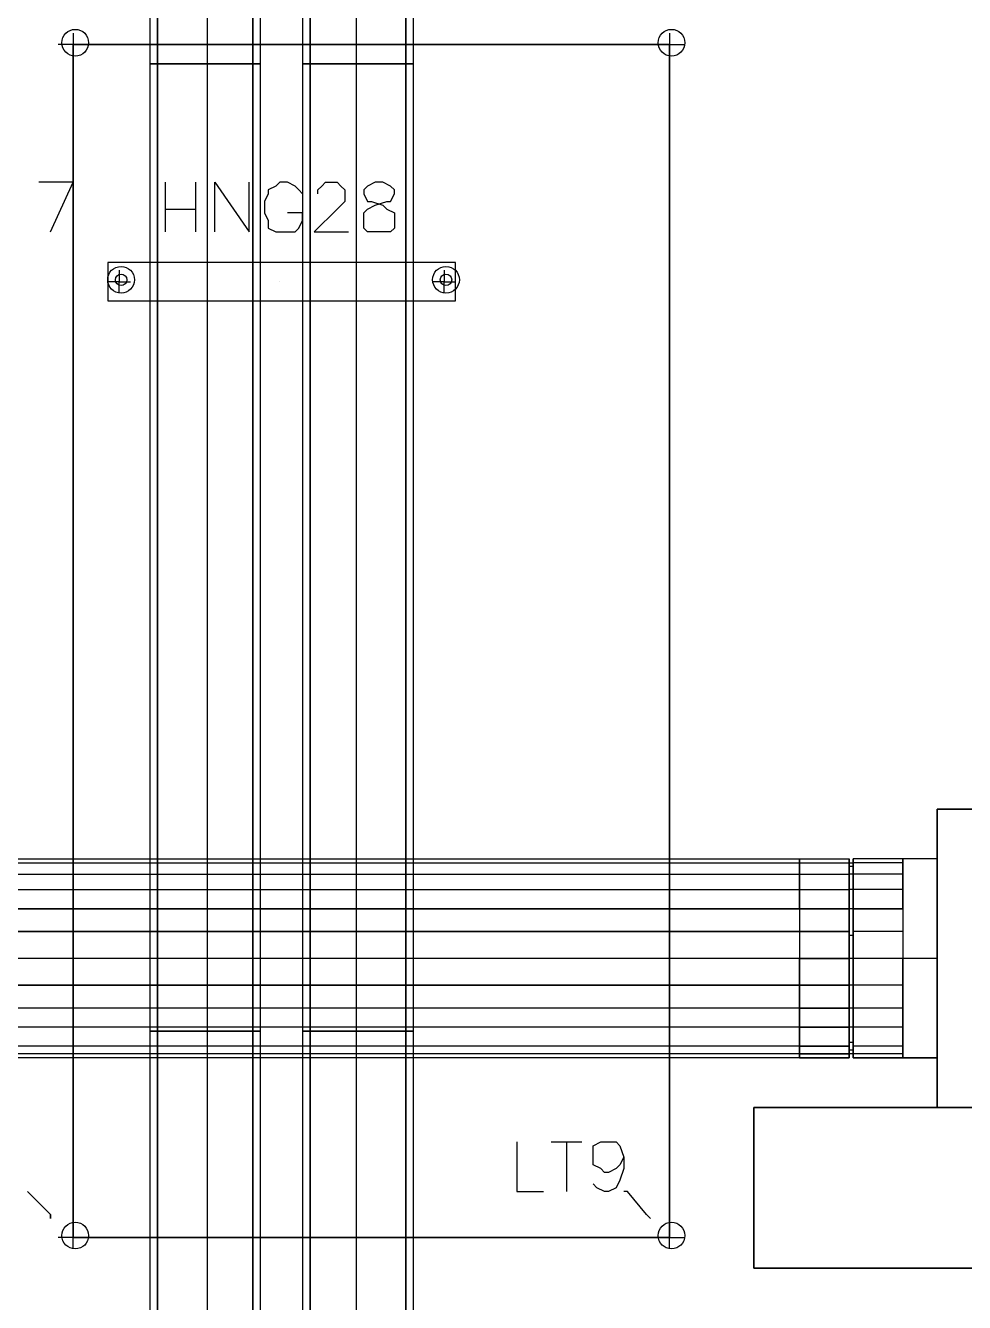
# Model space of a CAD drawing. Header units: metres. Extents: x 114 to 218, y 8 to 180.
# Drawn here: x 143.51 to 147.29, y 48.09 to 53.23 of the extents above; entities that cross this region are included whole.
import ezdxf

# ---------------------------------------------------------------- set-up
doc = ezdxf.new("R2010")
doc.units = ezdxf.units.M
doc.header["$MEASUREMENT"] = 0
for name, color, linetype in [('E-CNDT-PWR', 7, 'Continuous'), ('E-Hanger', 7, 'Continuous'), ('E-LIGHT', 7, 'Continuous'), ('E-LIGHT-CLRANCE', 7, 'Continuous'), ('E-TFP-HANGER', 7, 'Continuous'), ('E-TFP-LIGHT', 7, 'Continuous'), ('M-SA2S-VAV', 7, 'Continuous'), ('M-SA4S-Conn', 7, 'Continuous'), ('M-SA4S-Round', 7, 'Continuous')]:
    doc.layers.add(name, color=color, linetype=linetype)

msp = doc.modelspace()

# ---------------------------------------------------------------- linework, layer by layer
at = {"layer": 'E-CNDT-PWR', "color": 113, "true_color": 0x6edda5}
for points in [[(144.0088, 68.6435), (144.0396, 68.6435), (144.1165, 68.6435), (144.2395, 68.6435), (144.3472, 68.6435), (144.4241, 68.6435), (144.4549, 68.6435), (144.4241, 68.6435), (144.3472, 68.6435), (144.2395, 68.6435), (144.1165, 68.6435), (144.0396, 68.6435), (144.0088, 68.6435), (144.0088, 41.4025)], [(144.0396, 68.6435), (144.0396, 41.4025), (144.0396, 68.6435)], [(144.2395, 68.6435), (144.2395, 41.4025)], [(144.2395, 68.6435), (144.2395, 41.4025)], [(144.4241, 68.6435), (144.4241, 41.4025), (144.4241, 68.6435)], [(144.4549, 41.4025), (144.4549, 68.6435)], [(144.6241, 68.6435), (144.6548, 68.6435), (144.7317, 68.6435), (144.8394, 68.6435), (144.9625, 68.6435), (145.0394, 68.6435), (145.0701, 68.6435), (145.0394, 68.6435), (144.9625, 68.6435), (144.8394, 68.6435), (144.7317, 68.6435), (144.6548, 68.6435), (144.6241, 68.6435), (144.6241, 41.4025)], [(144.6548, 68.6435), (144.6548, 41.4025), (144.6548, 68.6435)], [(144.8394, 68.6435), (144.8394, 41.4025)], [(144.8394, 68.6435), (144.8394, 41.4025)], [(145.0394, 68.6435), (145.0394, 41.4025), (145.0394, 68.6435)], [(145.0701, 41.4025), (145.0701, 68.6435)], [(144.0088, 53.0772), (144.0396, 53.0772), (144.1165, 53.0772), (144.2395, 53.0772), (144.3472, 53.0772), (144.4241, 53.0772), (144.4549, 53.0772), (144.4241, 53.0772), (144.3472, 53.0772), (144.2395, 53.0772), (144.1165, 53.0772), (144.0396, 53.0772), (144.0088, 53.0772)], [(144.6241, 53.0772), (144.6548, 53.0772), (144.7317, 53.0772), (144.8394, 53.0772), (144.9625, 53.0772), (145.0394, 53.0772), (145.0701, 53.0772), (145.0394, 53.0772), (144.9625, 53.0772), (144.8394, 53.0772), (144.7317, 53.0772), (144.6548, 53.0772), (144.6241, 53.0772)], [(144.0088, 49.1856), (144.0396, 49.1856), (144.1165, 49.1856), (144.2395, 49.1856), (144.3472, 49.1856), (144.4241, 49.1856), (144.4549, 49.1856), (144.4241, 49.1856), (144.3472, 49.1856), (144.2395, 49.1856), (144.1165, 49.1856), (144.0396, 49.1856), (144.0088, 49.1856)], [(144.6241, 49.1856), (144.6548, 49.1856), (144.7317, 49.1856), (144.8394, 49.1856), (144.9625, 49.1856), (145.0394, 49.1856), (145.0701, 49.1856), (145.0394, 49.1856), (144.9625, 49.1856), (144.8394, 49.1856), (144.7317, 49.1856), (144.6548, 49.1856), (144.6241, 49.1856)]]:
    msp.add_lwpolyline(points, dxfattribs=at)
at = {"layer": 'E-Hanger', "color": 3, "true_color": 0x00ff00}
for points in [[(143.8396, 52.1235), (145.2393, 52.1235), (145.2393, 52.2773), (143.8396, 52.2773), (143.8396, 52.1235), (145.2393, 52.1235), (145.2393, 52.2773), (143.8396, 52.2773), (143.8396, 52.2773), (143.8396, 52.1235), (143.8396, 52.1235)], [(143.8396, 52.2773), (143.8396, 52.2773)], [(145.2393, 52.2773), (145.2393, 52.2773)], [(145.2393, 52.2773), (145.2393, 52.2773)], [(143.8704, 52.2004), (143.8704, 52.2004)], [(143.8858, 52.2312), (143.8858, 52.2312)], [(143.9165, 52.2004), (143.9165, 52.2004)], [(144.5318, 52.2004), (144.5318, 52.2004)], [(145.1624, 52.2004), (145.1624, 52.2004)], [(145.1932, 52.2312), (145.1932, 52.2312)], [(145.2086, 52.2004), (145.2086, 52.2004)], [(143.8858, 52.1851), (143.8858, 52.1851)], [(145.1932, 52.1851), (145.1932, 52.1851)], [(143.8396, 52.1235), (143.8396, 52.1235)], [(143.8396, 52.1235), (143.8396, 52.1235)], [(145.2393, 52.1235), (145.2393, 52.1235)], [(145.2393, 52.1235), (145.2393, 52.1235)]]:
    msp.add_lwpolyline(points, dxfattribs=at)
for centre in [(143.8934, 52.2081), (143.8934, 52.2081), (143.8934, 52.2081), (143.8934, 52.2081), (145.2009, 52.2081), (145.2009, 52.2081), (145.2009, 52.2081), (145.2009, 52.2081)]:
    msp.add_circle(centre, 0.0231, dxfattribs=at)
at = {"layer": 'E-LIGHT', "color": 5, "true_color": 0x0000ff}
for points in [[(146.1007, 48.355), (143.7012, 48.355), (143.7012, 53.1541), (146.1007, 53.1541), (143.7012, 53.1541), (143.7012, 48.355), (146.1007, 48.355)], [(143.7012, 53.1541), (143.7012, 53.1541)], [(143.7012, 53.1541), (143.7012, 53.1541)], [(146.1007, 53.1541), (146.1007, 48.355), (146.1007, 53.1541)], [(146.1007, 53.1541), (146.1007, 53.1541)], [(146.1007, 53.1541), (146.1007, 53.1541)], [(143.7012, 48.355), (143.7012, 48.355)], [(143.7012, 48.355), (143.7012, 48.355)], [(146.1007, 48.355), (146.1007, 48.355)], [(146.1007, 48.355), (146.1007, 48.355)]]:
    msp.add_lwpolyline(points, dxfattribs=at)
at = {"layer": 'E-LIGHT-CLRANCE', "color": 150, "true_color": 0x007fff}
for points in [[(146.1007, 48.355), (143.7012, 48.355), (143.7012, 53.1541), (146.1007, 53.1541), (143.7012, 53.1541), (143.7012, 48.355), (146.1007, 48.355)], [(143.7012, 53.1541), (143.7012, 53.1541)], [(143.7012, 53.1541), (143.7012, 53.1541)], [(146.1007, 53.1541), (146.1007, 48.355), (146.1007, 53.1541)], [(146.1007, 53.1541), (146.1007, 53.1541)], [(146.1007, 53.1541), (146.1007, 53.1541)], [(143.7012, 48.355), (143.7012, 48.355)], [(143.7012, 48.355), (143.7012, 48.355)], [(146.1007, 48.355), (146.1007, 48.355)], [(146.1007, 48.355), (146.1007, 48.355)]]:
    msp.add_lwpolyline(points, dxfattribs=at)
at = {"layer": 'E-TFP-HANGER', "color": 3, "true_color": 0x00ff00}
for points in [[(143.6089, 52.4004), (143.7012, 52.6004), (143.5627, 52.6004)], [(144.0703, 52.6004), (144.0703, 52.4004)], [(144.1934, 52.6004), (144.1934, 52.4004)], [(144.2703, 52.4004), (144.2703, 52.6004), (144.4087, 52.4004), (144.4087, 52.6004)], [(144.6241, 52.5542), (144.6087, 52.5696), (144.5933, 52.585), (144.5625, 52.6004), (144.5318, 52.6004), (144.5164, 52.585), (144.4856, 52.5696), (144.4856, 52.5542), (144.4703, 52.5235), (144.4703, 52.4773), (144.4856, 52.4465), (144.4856, 52.4158), (144.5164, 52.4004), (144.5318, 52.4004), (144.5625, 52.4004), (144.5933, 52.4004), (144.6087, 52.4158), (144.6241, 52.4465), (144.6241, 52.4773), (144.5625, 52.4773)], [(144.6856, 52.5542), (144.6856, 52.5696), (144.701, 52.585), (144.7164, 52.6004), (144.7625, 52.6004), (144.7779, 52.585), (144.7933, 52.5696), (144.7933, 52.5542), (144.7933, 52.5388), (144.7933, 52.5235), (144.7625, 52.4927), (144.6702, 52.4004), (144.8087, 52.4004)], [(144.9163, 52.6004), (144.8856, 52.585), (144.8702, 52.5696), (144.8702, 52.5542), (144.8856, 52.5235), (144.901, 52.5235), (144.9471, 52.5081), (144.9625, 52.4927), (144.9932, 52.4773), (144.9932, 52.4619), (144.9932, 52.4312), (144.9932, 52.4158), (144.9779, 52.4004), (144.9471, 52.4004), (144.9163, 52.4004), (144.8856, 52.4004), (144.8702, 52.4158), (144.8702, 52.4312), (144.8702, 52.4619), (144.8702, 52.4773), (144.8856, 52.4927), (144.9163, 52.5081), (144.9625, 52.5235), (144.9779, 52.5235), (144.9932, 52.5542), (144.9932, 52.5696), (144.9779, 52.585), (144.9471, 52.6004), (144.9163, 52.6004)], [(144.0703, 52.4927), (144.1934, 52.4927)], [(143.8858, 52.1543), (143.8858, 52.2004), (143.8396, 52.2004)], [(143.8858, 52.2466), (143.8858, 52.2004), (143.9319, 52.2004)], [(143.8858, 52.2004), (143.8858, 52.2004)], [(143.8858, 52.2004), (143.8858, 52.2004)], [(143.9319, 52.2004), (143.9319, 52.2004)], [(145.1932, 52.1543), (145.1932, 52.2004), (145.147, 52.2004)], [(145.1932, 52.2466), (145.1932, 52.2004), (145.2393, 52.2004)], [(145.1932, 52.2004), (145.1932, 52.2004)], [(145.1932, 52.2004), (145.1932, 52.2004)], [(145.2393, 52.2004), (145.2393, 52.2004)]]:
    msp.add_lwpolyline(points, dxfattribs=at)
for centre in [(143.8934, 52.2081), (145.2009, 52.2081)]:
    msp.add_circle(centre, 0.0538, dxfattribs=at)
at = {"layer": 'E-TFP-LIGHT', "color": 5, "true_color": 0x0000ff}
for points in [[(143.7012, 53.2002), (143.7012, 53.1541), (143.7473, 53.1541)], [(146.1007, 53.2002), (146.1007, 53.1541), (146.1622, 53.1541)], [(143.7012, 53.108), (143.7012, 53.1541), (143.6396, 53.1541)], [(143.7012, 53.1541), (143.7012, 53.1541)], [(143.7012, 53.1541), (143.7012, 53.1541)], [(143.7473, 53.1541), (143.7473, 53.1541)], [(146.1007, 53.108), (146.1007, 53.1541), (146.0546, 53.1541)], [(146.1007, 53.1541), (146.1007, 53.1541)], [(146.1007, 53.1541), (146.1007, 53.1541)], [(146.1622, 53.1541), (146.1622, 53.1541)], [(145.4854, 48.7396), (145.4854, 48.5396), (145.5931, 48.5396)], [(145.6239, 48.7396), (145.7469, 48.7396)], [(145.6854, 48.7396), (145.6854, 48.5396)], [(145.9161, 48.678), (145.9008, 48.6473), (145.8854, 48.6319), (145.8546, 48.6165), (145.8392, 48.6165), (145.8239, 48.6319), (145.7931, 48.6473), (145.7931, 48.678), (145.7931, 48.6934), (145.7931, 48.7242), (145.8239, 48.7396), (145.8392, 48.7396), (145.8546, 48.7396), (145.8854, 48.7396), (145.9008, 48.7242), (145.9161, 48.678), (145.9161, 48.6319), (145.9008, 48.5857), (145.8854, 48.555), (145.8546, 48.5396), (145.8392, 48.5396), (145.8085, 48.555), (145.7931, 48.5704)], [(143.6089, 48.4473), (143.5166, 48.5396)], [(146.0084, 48.4473), (145.9315, 48.5396), (145.9161, 48.5396)], [(143.6089, 48.4473), (143.6089, 48.4319), (143.6089, 48.4319), (143.6089, 48.4473), (143.6089, 48.4473)], [(146.0084, 48.4473), (146.0238, 48.4319), (146.0238, 48.4319), (146.0084, 48.4473), (146.0084, 48.4473)], [(143.7012, 48.4011), (143.7012, 48.355), (143.7473, 48.355)], [(146.1007, 48.4011), (146.1007, 48.355), (146.1622, 48.355)], [(143.7012, 48.3089), (143.7012, 48.355), (143.6396, 48.355)], [(143.7012, 48.355), (143.7012, 48.355)], [(143.7012, 48.355), (143.7012, 48.355)], [(143.7473, 48.355), (143.7473, 48.355)], [(146.1007, 48.3089), (146.1007, 48.355), (146.0546, 48.355)], [(146.1007, 48.355), (146.1007, 48.355)], [(146.1007, 48.355), (146.1007, 48.355)], [(146.1622, 48.355), (146.1622, 48.355)]]:
    msp.add_lwpolyline(points, dxfattribs=at)
for centre in [(143.7089, 53.1618), (146.1084, 53.1618), (143.7089, 48.3627), (146.1084, 48.3627)]:
    msp.add_circle(centre, 0.0538, dxfattribs=at)
at = {"layer": 'M-SA2S-VAV', "color": 1, "true_color": 0xff0000}
for points in [[(147.1774, 48.878), (147.1774, 50.0778), (147.1774, 48.878)], [(148.731, 48.878), (148.731, 50.0778), (147.1774, 50.0778), (148.731, 50.0778), (148.731, 48.878)], [(147.1774, 50.0778), (147.1774, 50.0778)], [(147.1774, 50.0778), (147.1774, 50.0778)], [(146.8391, 49.0779), (146.8391, 49.1087), (146.8391, 49.201), (146.8391, 49.3241), (146.8391, 49.4779), (146.8391, 49.6317), (146.8391, 49.7547), (146.8391, 49.847), (146.8391, 49.8778), (146.8391, 49.847), (146.8391, 49.7547), (146.8391, 49.6317), (146.8391, 49.4779), (146.8391, 49.3241), (146.8391, 49.201), (146.8391, 49.1087), (146.8391, 49.0779)], [(147.1774, 49.8778), (146.8391, 49.8778)], [(147.1774, 49.8778), (146.8391, 49.8778)], [(147.1774, 49.8778), (147.1774, 49.847), (147.1774, 49.7547), (147.1774, 49.6317), (147.1774, 49.4779), (147.1774, 49.3241), (147.1774, 49.201), (147.1774, 49.1087), (147.1774, 49.0779), (147.1774, 49.1087), (147.1774, 49.201), (147.1774, 49.3241), (147.1774, 49.4779), (147.1774, 49.6317), (147.1774, 49.7547), (147.1774, 49.847), (147.1774, 49.8778)], [(147.1774, 49.4779), (146.8391, 49.4779)], [(147.1774, 49.4779), (146.8391, 49.4779)], [(147.1774, 49.0779), (146.8391, 49.0779), (147.1774, 49.0779)], [(146.4391, 48.2319), (146.4391, 48.878), (146.4391, 48.2319)], [(148.2388, 48.2319), (148.2388, 48.878), (146.4391, 48.878), (148.2388, 48.878), (148.2388, 48.2319)], [(146.4391, 48.878), (146.4391, 48.878)], [(146.4391, 48.878), (146.4391, 48.878)], [(147.1774, 48.878), (148.731, 48.878), (147.1774, 48.878)], [(147.1774, 48.878), (147.1774, 48.878)], [(146.4391, 48.2319), (148.2388, 48.2319), (146.4391, 48.2319)], [(146.4391, 48.2319), (146.4391, 48.2319)]]:
    msp.add_lwpolyline(points, dxfattribs=at)
at = {"layer": 'M-SA4S-Conn', "color": 140, "true_color": 0x00bfff}
for points in [[(146.6237, 49.8778), (146.6237, 49.8624), (146.8237, 49.8624)], [(146.6237, 49.8624), (146.6237, 49.8778), (146.8237, 49.8778)], [(146.6237, 49.8778), (146.6237, 49.8778)], [(146.6237, 49.8624), (146.6237, 49.8163), (146.8237, 49.8163)], [(146.6237, 49.8163), (146.6237, 49.8624), (146.8237, 49.8624)], [(146.6237, 49.8624), (146.6237, 49.8624)], [(146.6237, 49.8624), (146.6237, 49.8624)], [(146.8237, 49.5855), (146.8237, 49.6778), (146.8237, 49.7547), (146.8237, 49.8163), (146.8237, 49.8624), (146.8237, 49.8778), (146.8237, 49.8624), (146.8237, 49.8163), (146.8237, 49.7547), (146.8237, 49.6778), (146.8237, 49.5855), (146.8237, 49.4779), (146.8237, 49.3702), (146.8237, 49.2779), (146.8237, 49.201), (146.8237, 49.1241), (146.8237, 49.0933), (146.8237, 49.0779), (146.8237, 49.0933), (146.8237, 49.1241), (146.8237, 49.201), (146.8237, 49.2779), (146.8237, 49.3702), (146.8237, 49.4779), (146.8237, 49.5855)], [(146.8237, 49.8778), (146.8237, 49.8778)], [(146.8237, 49.8624), (146.8391, 49.8624), (146.8391, 49.847), (146.8237, 49.847)], [(146.8237, 49.1087), (146.8237, 49.0933), (146.8237, 49.1087), (146.8237, 49.1395), (146.8237, 49.201), (146.8237, 49.2779), (146.8237, 49.3702), (146.8237, 49.4779), (146.8237, 49.5702), (146.8237, 49.6778), (146.8237, 49.7547), (146.8237, 49.8163), (146.8237, 49.847), (146.8237, 49.8624), (146.8237, 49.847), (146.8237, 49.8163), (146.8237, 49.7547), (146.8237, 49.6778), (146.8237, 49.5702), (146.8237, 49.4779), (146.8237, 49.3702), (146.8237, 49.2779), (146.8237, 49.201), (146.8237, 49.1395), (146.8237, 49.1087)], [(146.8237, 49.8624), (146.8237, 49.8624)], [(146.8237, 49.8624), (146.8237, 49.8624)], [(146.8237, 49.8624), (146.8237, 49.8624)], [(146.8391, 49.847), (146.8237, 49.847)], [(146.8391, 49.847), (146.8391, 49.8163), (146.8237, 49.8163)], [(146.8237, 49.847), (146.8237, 49.847)], [(146.8237, 49.847), (146.8237, 49.847)], [(147.039, 49.8778), (147.039, 49.8624), (146.8391, 49.8624)], [(147.039, 49.8624), (147.039, 49.8778), (146.8391, 49.8778)], [(146.8391, 49.8624), (146.8391, 49.8163), (146.8391, 49.7547), (146.8391, 49.6778), (146.8391, 49.5855), (146.8391, 49.4779), (146.8391, 49.3702), (146.8391, 49.2779), (146.8391, 49.201), (146.8391, 49.1241), (146.8391, 49.0933), (146.8391, 49.0779), (146.8391, 49.0933), (146.8391, 49.1241), (146.8391, 49.201), (146.8391, 49.2779), (146.8391, 49.3702), (146.8391, 49.4779), (146.8391, 49.5855), (146.8391, 49.6778), (146.8391, 49.7547), (146.8391, 49.8163), (146.8391, 49.8624), (146.8391, 49.8778), (146.8391, 49.8624)], [(146.8391, 49.8778), (146.8391, 49.8778)], [(147.039, 49.8624), (147.039, 49.8163), (146.8391, 49.8163)], [(147.039, 49.8163), (147.039, 49.8624), (146.8391, 49.8624)], [(146.8391, 49.8624), (146.8391, 49.847), (146.8391, 49.8163)], [(146.8391, 49.8624), (146.8391, 49.8624)], [(146.8391, 49.8624), (146.8391, 49.8624)], [(146.8391, 49.8624), (146.8391, 49.8624)], [(146.8391, 49.847), (146.8391, 49.847)], [(146.8391, 49.847), (146.8391, 49.847)], [(147.039, 49.8778), (147.039, 49.8778)], [(147.039, 49.8624), (147.039, 49.8624)], [(147.039, 49.8624), (147.039, 49.8624)], [(146.6237, 49.8163), (146.6237, 49.7547), (146.8237, 49.7547)], [(146.6237, 49.7547), (146.6237, 49.8163), (146.8237, 49.8163)], [(146.6237, 49.8163), (146.6237, 49.8163)], [(146.6237, 49.8163), (146.6237, 49.8163)], [(146.8391, 49.7547), (146.8391, 49.8163), (146.8237, 49.8163)], [(146.8391, 49.8163), (146.8391, 49.7547), (146.8237, 49.7547)], [(146.8237, 49.8163), (146.8237, 49.8163)], [(146.8237, 49.8163), (146.8237, 49.8163)], [(146.8237, 49.8163), (146.8237, 49.8163)], [(146.8237, 49.8163), (146.8237, 49.8163)], [(147.039, 49.8163), (147.039, 49.7547), (146.8391, 49.7547)], [(147.039, 49.7547), (147.039, 49.8163), (146.8391, 49.8163)], [(146.8391, 49.8163), (146.8391, 49.8163)], [(146.8391, 49.8163), (146.8391, 49.8163)], [(146.8391, 49.8163), (146.8391, 49.8163)], [(146.8391, 49.8163), (146.8391, 49.8163)], [(147.039, 49.8163), (147.039, 49.8163)], [(147.039, 49.8163), (147.039, 49.8163)], [(146.6237, 49.7547), (146.6237, 49.6778), (146.8237, 49.6778)], [(146.8237, 49.6778), (146.6237, 49.6778), (146.6237, 49.7547), (146.8237, 49.7547)], [(146.6237, 49.7547), (146.6237, 49.7547)], [(146.6237, 49.7547), (146.6237, 49.7547)], [(146.8391, 49.6778), (146.8391, 49.7547), (146.8237, 49.7547)], [(146.8391, 49.7547), (146.8391, 49.6778), (146.8237, 49.6778)], [(146.8237, 49.7547), (146.8237, 49.7547)], [(146.8237, 49.7547), (146.8237, 49.7547)], [(146.8237, 49.7547), (146.8237, 49.7547)], [(146.8237, 49.7547), (146.8237, 49.7547)], [(147.039, 49.7547), (147.039, 49.6778), (146.8391, 49.6778)], [(146.8391, 49.6778), (147.039, 49.6778), (147.039, 49.7547), (146.8391, 49.7547)], [(146.8391, 49.7547), (146.8391, 49.7547)], [(146.8391, 49.7547), (146.8391, 49.7547)], [(146.8391, 49.7547), (146.8391, 49.7547)], [(146.8391, 49.7547), (146.8391, 49.7547)], [(147.039, 49.7547), (147.039, 49.7547)], [(147.039, 49.7547), (147.039, 49.7547)], [(146.6237, 49.6778), (146.6237, 49.5855), (146.6237, 49.4779)], [(146.6237, 49.6778), (146.6237, 49.5855), (146.8237, 49.5855)], [(146.6237, 49.6778), (146.6237, 49.6778)], [(146.6237, 49.6778), (146.6237, 49.6778)], [(146.8391, 49.5702), (146.8391, 49.6778), (146.8237, 49.6778)], [(146.8391, 49.6778), (146.8391, 49.5702), (146.8237, 49.5702)], [(146.8237, 49.6778), (146.8237, 49.6778)], [(146.8237, 49.6778), (146.8237, 49.6778)], [(146.8237, 49.6778), (146.8237, 49.6778)], [(146.8237, 49.6778), (146.8237, 49.6778)], [(147.039, 49.6778), (147.039, 49.5855), (146.8391, 49.5855)], [(146.8391, 49.6778), (146.8391, 49.6778)], [(146.8391, 49.6778), (146.8391, 49.6778)], [(146.8391, 49.6778), (146.8391, 49.6778)], [(146.8391, 49.6778), (146.8391, 49.6778)], [(147.039, 49.6778), (147.039, 49.5855), (147.039, 49.4779)], [(147.039, 49.6778), (147.039, 49.6778)], [(147.039, 49.6778), (147.039, 49.6778)], [(146.6237, 49.5855), (146.8237, 49.5855)], [(146.6237, 49.5855), (146.6237, 49.4779), (146.8237, 49.4779)], [(146.6237, 49.5855), (146.6237, 49.5855)], [(146.6237, 49.5855), (146.6237, 49.5855)], [(146.8237, 49.5855), (146.8237, 49.5855)], [(146.8237, 49.5855), (146.8237, 49.5855)], [(147.039, 49.5855), (146.8391, 49.5855)], [(147.039, 49.5855), (147.039, 49.4779), (146.8391, 49.4779)], [(146.8391, 49.5855), (146.8391, 49.5855)], [(146.8391, 49.5855), (146.8391, 49.5855)], [(147.039, 49.5855), (147.039, 49.5855)], [(147.039, 49.5855), (147.039, 49.5855)], [(146.8391, 49.4779), (146.8391, 49.5702), (146.8237, 49.5702)], [(146.8391, 49.5702), (146.8391, 49.4779), (146.8237, 49.4779)], [(146.8237, 49.5702), (146.8237, 49.5702)], [(146.8237, 49.5702), (146.8237, 49.5702)], [(146.8391, 49.5702), (146.8391, 49.5702)], [(146.8391, 49.5702), (146.8391, 49.5702)], [(146.6237, 49.3702), (146.6237, 49.4779), (146.8237, 49.4779)], [(146.6237, 49.4779), (146.6237, 49.3702), (146.8237, 49.3702)], [(146.6237, 49.4779), (146.6237, 49.4779)], [(146.6237, 49.4779), (146.6237, 49.4779)], [(146.8391, 49.3702), (146.8391, 49.4779), (146.8237, 49.4779)], [(146.8391, 49.4779), (146.8391, 49.3702), (146.8237, 49.3702)], [(146.8237, 49.4779), (146.8237, 49.4779)], [(146.8237, 49.4779), (146.8237, 49.4779)], [(146.8237, 49.4779), (146.8237, 49.4779)], [(146.8237, 49.4779), (146.8237, 49.4779)], [(147.039, 49.3702), (147.039, 49.4779), (146.8391, 49.4779)], [(147.039, 49.4779), (147.039, 49.3702), (146.8391, 49.3702)], [(146.8391, 49.4779), (146.8391, 49.4779)], [(146.8391, 49.4779), (146.8391, 49.4779)], [(146.8391, 49.4779), (146.8391, 49.4779)], [(146.8391, 49.4779), (146.8391, 49.4779)], [(147.039, 49.4779), (147.039, 49.4779)], [(147.039, 49.4779), (147.039, 49.4779)], [(146.6237, 49.2779), (146.6237, 49.3702), (146.8237, 49.3702)], [(146.6237, 49.3702), (146.6237, 49.2779), (146.8237, 49.2779)], [(146.6237, 49.3702), (146.6237, 49.3702)], [(146.6237, 49.3702), (146.6237, 49.3702)], [(146.8391, 49.2779), (146.8391, 49.3702), (146.8237, 49.3702)], [(146.8391, 49.3702), (146.8391, 49.2779), (146.8237, 49.2779)], [(146.8237, 49.3702), (146.8237, 49.3702)], [(146.8237, 49.3702), (146.8237, 49.3702)], [(146.8237, 49.3702), (146.8237, 49.3702)], [(146.8237, 49.3702), (146.8237, 49.3702)], [(147.039, 49.2779), (147.039, 49.3702), (146.8391, 49.3702)], [(147.039, 49.3702), (147.039, 49.2779), (146.8391, 49.2779)], [(146.8391, 49.3702), (146.8391, 49.3702)], [(146.8391, 49.3702), (146.8391, 49.3702)], [(146.8391, 49.3702), (146.8391, 49.3702)], [(146.8391, 49.3702), (146.8391, 49.3702)], [(147.039, 49.3702), (147.039, 49.3702)], [(147.039, 49.3702), (147.039, 49.3702)], [(146.6237, 49.201), (146.6237, 49.2779), (146.8237, 49.2779)], [(146.6237, 49.2779), (146.6237, 49.201), (146.8237, 49.201)], [(146.6237, 49.2779), (146.6237, 49.2779)], [(146.6237, 49.2779), (146.6237, 49.2779)], [(146.8391, 49.201), (146.8391, 49.2779), (146.8237, 49.2779)], [(146.8391, 49.2779), (146.8391, 49.201), (146.8237, 49.201)], [(146.8237, 49.2779), (146.8237, 49.2779)], [(146.8237, 49.2779), (146.8237, 49.2779)], [(146.8237, 49.2779), (146.8237, 49.2779)], [(146.8237, 49.2779), (146.8237, 49.2779)], [(147.039, 49.201), (147.039, 49.2779), (146.8391, 49.2779)], [(147.039, 49.2779), (147.039, 49.201), (146.8391, 49.201)], [(146.8391, 49.2779), (146.8391, 49.2779)], [(146.8391, 49.2779), (146.8391, 49.2779)], [(146.8391, 49.2779), (146.8391, 49.2779)], [(146.8391, 49.2779), (146.8391, 49.2779)], [(147.039, 49.2779), (147.039, 49.2779)], [(147.039, 49.2779), (147.039, 49.2779)], [(146.6237, 49.1241), (146.6237, 49.201), (146.8237, 49.201)], [(146.6237, 49.201), (146.6237, 49.1241), (146.8237, 49.1241)], [(146.6237, 49.201), (146.6237, 49.201)], [(146.6237, 49.201), (146.6237, 49.201)], [(146.8391, 49.1395), (146.8391, 49.201), (146.8237, 49.201)], [(146.8391, 49.201), (146.8391, 49.1395), (146.8237, 49.1395)], [(146.8237, 49.201), (146.8237, 49.201)], [(146.8237, 49.201), (146.8237, 49.201)], [(146.8237, 49.201), (146.8237, 49.201)], [(146.8237, 49.201), (146.8237, 49.201)], [(147.039, 49.1241), (147.039, 49.201), (146.8391, 49.201)], [(147.039, 49.201), (147.039, 49.1241), (146.8391, 49.1241)], [(146.8391, 49.201), (146.8391, 49.201)], [(146.8391, 49.201), (146.8391, 49.201)], [(146.8391, 49.201), (146.8391, 49.201)], [(146.8391, 49.201), (146.8391, 49.201)], [(147.039, 49.201), (147.039, 49.201)], [(147.039, 49.201), (147.039, 49.201)], [(146.6237, 49.0933), (146.6237, 49.1241), (146.8237, 49.1241)], [(146.6237, 49.1241), (146.6237, 49.0933), (146.8237, 49.0933)], [(146.6237, 49.1241), (146.6237, 49.1241)], [(146.6237, 49.1241), (146.6237, 49.1241)], [(146.8391, 49.1087), (146.8391, 49.1395), (146.8237, 49.1395)], [(146.8391, 49.1395), (146.8391, 49.1087), (146.8237, 49.1087)], [(146.8237, 49.1395), (146.8237, 49.1395)], [(146.8237, 49.1395), (146.8237, 49.1395)], [(146.8237, 49.1241), (146.8237, 49.1241)], [(146.8237, 49.1241), (146.8237, 49.1241)], [(146.8391, 49.1395), (146.8391, 49.1395)], [(146.8391, 49.1395), (146.8391, 49.1395)], [(147.039, 49.0933), (147.039, 49.1241), (146.8391, 49.1241)], [(147.039, 49.1241), (147.039, 49.0933), (146.8391, 49.0933)], [(146.8391, 49.1241), (146.8391, 49.1241)], [(146.8391, 49.1241), (146.8391, 49.1241)], [(147.039, 49.1241), (147.039, 49.1241)], [(147.039, 49.1241), (147.039, 49.1241)], [(146.6237, 49.0779), (146.6237, 49.0933), (146.8237, 49.0933)], [(146.6237, 49.0933), (146.6237, 49.0779), (146.8237, 49.0779)], [(146.6237, 49.0933), (146.6237, 49.0933)], [(146.6237, 49.0933), (146.6237, 49.0933)], [(146.6237, 49.0779), (146.6237, 49.0779)], [(146.8391, 49.0933), (146.8391, 49.1087), (146.8237, 49.1087)], [(146.8391, 49.1087), (146.8391, 49.0933), (146.8237, 49.0933)], [(146.8237, 49.1087), (146.8237, 49.1087)], [(146.8237, 49.1087), (146.8237, 49.1087)], [(146.8237, 49.0933), (146.8237, 49.0933)], [(146.8237, 49.0933), (146.8237, 49.0933)], [(146.8237, 49.0933), (146.8237, 49.0933)], [(146.8237, 49.0779), (146.8237, 49.0779)], [(146.8391, 49.1087), (146.8391, 49.1087)], [(146.8391, 49.1087), (146.8391, 49.1087)], [(147.039, 49.0779), (147.039, 49.0933), (146.8391, 49.0933)], [(147.039, 49.0933), (147.039, 49.0779), (146.8391, 49.0779)], [(146.8391, 49.0933), (146.8391, 49.0933)], [(146.8391, 49.0933), (146.8391, 49.0933)], [(146.8391, 49.0933), (146.8391, 49.0933)], [(146.8391, 49.0779), (146.8391, 49.0779)], [(147.039, 49.0933), (147.039, 49.0933)], [(147.039, 49.0933), (147.039, 49.0933)], [(147.039, 49.0779), (147.039, 49.0779)]]:
    msp.add_lwpolyline(points, dxfattribs=at)
at = {"layer": 'M-SA4S-Round', "color": 140, "true_color": 0x00bfff}
for points in [[(143.132, 49.8163), (143.132, 49.8624), (146.8237, 49.8624), (146.8237, 49.8778)], [(143.132, 49.8624), (143.132, 49.8778), (146.8237, 49.8778), (146.8237, 49.8624)], [(143.132, 49.8778), (143.132, 49.8624), (146.8237, 49.8624), (146.8237, 49.8163)], [(143.132, 49.7547), (143.132, 49.8163), (146.8237, 49.8163), (146.8237, 49.8624)], [(143.132, 49.8624), (143.132, 49.8163), (146.8237, 49.8163), (146.8237, 49.7547)], [(146.8237, 49.8778), (146.8237, 49.8778)], [(146.8237, 49.8624), (146.8237, 49.8624)], [(146.8237, 49.8624), (146.8237, 49.8624)], [(146.8237, 49.7547), (146.8237, 49.6778), (143.132, 49.6778), (143.132, 49.7547), (146.8237, 49.7547), (146.8237, 49.8163)], [(143.132, 49.8163), (143.132, 49.7547), (146.8237, 49.7547), (146.8237, 49.6778)], [(146.8237, 49.8163), (146.8237, 49.8163)], [(146.8237, 49.8163), (146.8237, 49.8163)], [(143.132, 49.7547), (143.132, 49.6778), (146.8237, 49.6778), (146.8237, 49.5855)], [(146.8237, 49.7547), (146.8237, 49.7547)], [(146.8237, 49.7547), (146.8237, 49.7547)], [(146.8237, 49.6778), (146.8237, 49.5855), (143.132, 49.5855), (143.132, 49.6778)], [(143.132, 49.6778), (143.132, 49.5855), (146.8237, 49.5855), (146.8237, 49.4779), (143.132, 49.4779), (143.132, 49.5855)], [(146.8237, 49.6778), (146.8237, 49.6778)], [(146.8237, 49.6778), (146.8237, 49.6778)], [(146.8237, 49.5855), (146.8237, 49.4779), (143.132, 49.4779), (143.132, 49.5855)], [(146.8237, 49.5855), (146.8237, 49.5855)], [(146.8237, 49.5855), (146.8237, 49.5855)], [(143.132, 49.4779), (143.132, 49.3702), (146.8237, 49.3702), (146.8237, 49.2779), (143.132, 49.2779), (143.132, 49.3702)], [(146.8237, 49.4779), (146.8237, 49.3702), (143.132, 49.3702), (143.132, 49.4779)], [(146.8237, 49.3702), (146.8237, 49.4779)], [(146.8237, 49.4779), (146.8237, 49.4779)], [(146.8237, 49.4779), (146.8237, 49.4779)], [(146.8237, 49.3702), (146.8237, 49.2779), (143.132, 49.2779), (143.132, 49.3702)], [(146.8237, 49.3702), (146.8237, 49.3702)], [(146.8237, 49.3702), (146.8237, 49.3702)], [(146.8237, 49.2779), (146.8237, 49.201), (143.132, 49.201), (143.132, 49.2779)], [(146.8237, 49.2779), (146.8237, 49.201)], [(146.8237, 49.2779), (146.8237, 49.2779)], [(146.8237, 49.2779), (146.8237, 49.2779)], [(146.8237, 49.1241), (146.8237, 49.201), (143.132, 49.201), (143.132, 49.1241)], [(146.8237, 49.201), (146.8237, 49.1241), (143.132, 49.1241), (143.132, 49.201)], [(146.8237, 49.201), (146.8237, 49.201)], [(146.8237, 49.201), (146.8237, 49.201)], [(146.8237, 49.0933), (146.8237, 49.1241), (143.132, 49.1241), (143.132, 49.0933)], [(146.8237, 49.1241), (146.8237, 49.0933), (143.132, 49.0933), (143.132, 49.1241)], [(146.8237, 49.1241), (146.8237, 49.1241)], [(146.8237, 49.1241), (146.8237, 49.1241)], [(146.8237, 49.0779), (146.8237, 49.0933), (143.132, 49.0933), (143.132, 49.0779)], [(146.8237, 49.0933), (146.8237, 49.0779), (143.132, 49.0779), (143.132, 49.0933)], [(146.8237, 49.0933), (146.8237, 49.0933)], [(146.8237, 49.0933), (146.8237, 49.0933)], [(146.8237, 49.0779), (146.8237, 49.0779)]]:
    msp.add_lwpolyline(points, dxfattribs=at)

doc.saveas('drawing.dxf')
